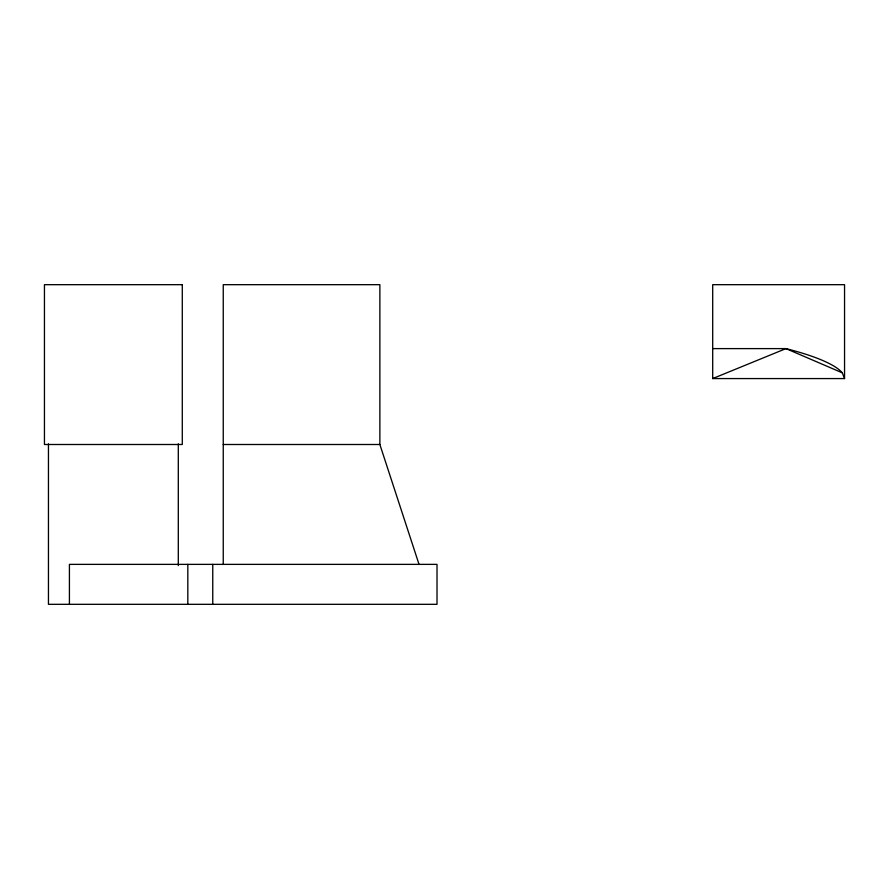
<?xml version="1.0" encoding="UTF-8"?>
<svg xmlns="http://www.w3.org/2000/svg" width="889" height="889" viewBox="0 0 889 889"><rect width="100%" height="100%" fill="white"/><g stroke="black" fill="none" stroke-linecap="round" stroke-linejoin="round"><path stroke-width="1.33" d="M712.7 378.57L785.954 348.61A135.628 28.037 6.5 0 1 842.272 372.813L844.55 378.57L712.7 378.57L712.7 284.68L844.55 284.68L844.55 378.57M712.7 348.61L785.954 348.61L842.272 372.813M223.25 444.5L379.87 444.5L419.03 564.371M379.87 444.5L379.87 284.68L223.25 284.68L223.25 564.371M212.76 564.371L212.76 604.32M187.823 564.371L187.823 604.32M178.3 443.811L178.3 565.571M69.42 604.32L69.42 564.371L437.01 564.371L437.01 604.32L48.451 604.32L48.451 443.811M182.289 284.68L44.45 284.68L44.45 444.5L182.289 444.5L182.289 284.68"/></g></svg>
